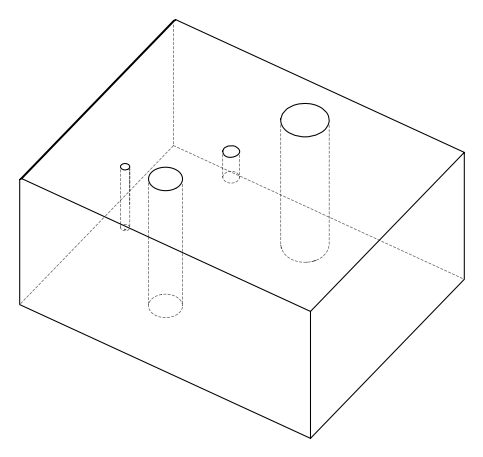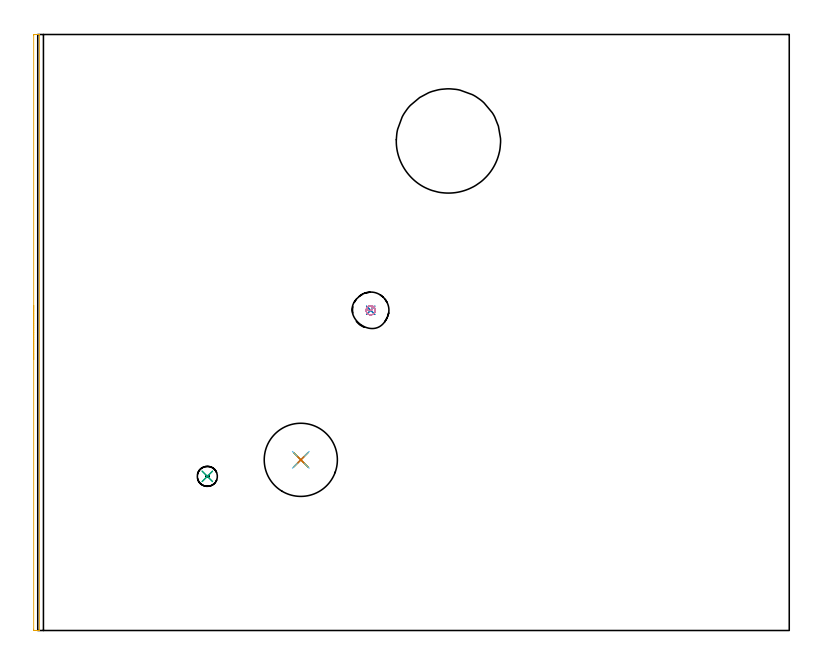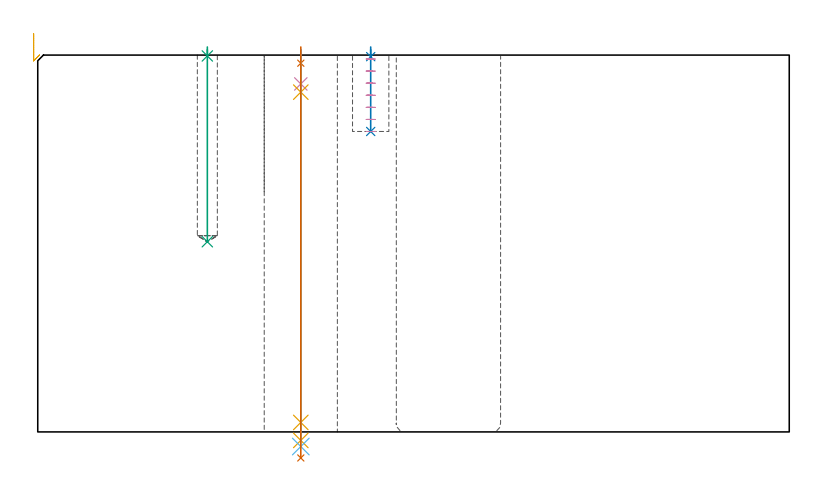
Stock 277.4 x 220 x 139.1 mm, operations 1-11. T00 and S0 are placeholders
(PLAN: 12 operations, 9 tool changes, 18.4 min)
(1 SPOT_DRILL | STEP1HOLE | NXT0321_9005460120000 | 0.05 min | 183 mm3)
(2 SPOT_DRILL_1 | STEP1POCKET | NXT0321_9005460120000 | 0.03 min | 2 mm3)
(3 SPOT_DRILL_2 | STEP1POCKET_1 | NXT0321_9005460120000 | 0.03 min | 0 mm3)
(4 DRILL_BLIND_HOLE_INTO_CENTER | STEP1HOLE | UGT0301_191 | 0.05 min | 278 mm3)
(5 GUN_DRILL_THROUGH_HOLE | STEP1HOLE | UGT0307_003 | 0.64 min | 4976 mm3)
(6 SPADE_DRILL_TO_ENLARGE_THROUGH_HOLE | STEP1HOLE | UGT0306_008 | 0.59 min | 27990 mm3)
(7 DRILL_TO_ENLARGE_THROUGH_HOLE | STEP1HOLE | UGT0301_389 | 0.6 min | 46177 mm3)
(8 DRILL_BLIND_HOLE_INTO_CENTER_1 | STEP1POCKET | NXT0301_128 | 0.12 min | 3061 mm3)
(9 DRILL_BLIND_HOLE_INTO_CENTER_2 | STEP1POCKET_1 | UGT0301_469 | 0.29 min | 2887 mm3)
(10 MILL_ROUGH_BLIND_HOLE_CONTOUR | STEP1POCKET | NXT0201_013 | Spiral | 0.47 min | 916 mm3)
(11 AREA_MILL | FG_CHAMFER_SURFACE | UGT0205_001 | 1.91 min | 484 mm3)
(12 MILL_THROUGH_HOLE_FROM_SOLID_MATERIAL | STEP1HOLE_1 | NXT0201_007 | Circular | 13.66 min | 161453 mm3)
(TOOL NXT0321_9005460120000 | NC Spot Drill, 142deg, 12mm, Carbide, Uncoated | D12 PA142 FL30 Z2)
(TOOL UGT0301_191 | Twist Drill 7.1 mm | D7.1 PA118 FL66 Z2)
(TOOL UGT0307_003 | Gun Drill 7 mm | D7 PA130 FL24 Z1)
(TOOL UGT0306_008 | Spade Drill 17.5mm | D17.5 PA132 FL10 Z2)
(TOOL UGT0301_389 | Twist Drill 27 mm | D27 PA118 FL165 Z2)
(TOOL NXT0301_128 | Carbide Drill 12mm [861.1-1200-036A1-GP GC34] | D12 PA150 FL37.4 Z2)
(TOOL UGT0301_469 | Carbide Drill 7.4 mm | D7.4 PA118 FL69 Z2)
(TOOL NXT0201_013 | ENDMILL 10mm | D10 FL30 Z4)
(TOOL UGT0205_001 | Chamfer Mill 20 x 3 x 45 deg. | D20 FL50 Z2)
(TOOL NXT0201_007 | ENDMILL 25mm [R216.25-25050GCK54P 1620] | D25 R3 FL54 Z5)
(OP 1 SPOT_DRILL)
G17 G21 G94 G90
T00 M6
G54
G17 G0 G90 X97.1 Y63. S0 M3
G43 Z149.1 H0
G94 G81 G98 Z136.1 F250. R142.1
G80
M5
M2
(OP 2 SPOT_DRILL_1)
G17 G21 G94 G90
T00 M6
G54
G17 G0 G90 X122.9 Y118.2 S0 M3
G43 Z149.1 H0
G94 G81 G98 Z138.523 F250. R142.1
G80
M5
M2
(OP 3 SPOT_DRILL_2)
G17 G21 G94 G90
T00 M6
G54
G17 G0 G90 X62.6 Y56.9 S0 M3
G43 Z149.1 H0
G94 G81 G98 Z138.781 F250. R142.1
G80
M5
M2
(OP 4 DRILL_BLIND_HOLE_INTO_CENTER)
G17 G21 G94 G90
T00 M6
G54
G17 G0 G90 X97.1 Y63. S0 M3
G43 Z149.1 H0
G94 G81 G98 Z128.45 F250. R141.1
G80
M5
M2
(OP 5 GUN_DRILL_THROUGH_HOLE)
G17 G21 G94 G90
T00 M6
G54
G17 G0 G90 X97.1 Y63. M8
G43 Z149.1 H0
Z137.033
S716 M3
G94 G1 Z125.421 F125. M26
G4 X.084
Z3.5 F250.
G4 X.084
Z-3.132 F125.
G4 X.084
M5
M9
G0 Z137.033
Z149.1
M2
(OP 6 SPADE_DRILL_TO_ENLARGE_THROUGH_HOLE)
G17 G21 G94 G90
T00 M6
G54
G17 G0 G90 X97.1 Y63. S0 M3
G43 Z149.1 H0
G94 G73 G98 Z-5.396 F250. Q16.055 R141.1
G80
M5
M2
(OP 7 DRILL_TO_ENLARGE_THROUGH_HOLE)
G17 G21 G94 G90
T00 M6
G54
G17 G0 G90 X97.1 Y63. S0 M3
G43 Z149.1 H0
G94 G73 G98 Z-9.612 F250. Q24.785 R141.1
G80
M5
M2
(OP 8 DRILL_BLIND_HOLE_INTO_CENTER_1)
G17 G21 G94 G90
T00 M6
G54
G17 G0 G90 X122.9 Y118.2 S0 M3
G43 Z149.1 H1
G94 G81 G98 Z110.9 F250. R141.1
G80
M5
M2
(OP 9 DRILL_BLIND_HOLE_INTO_CENTER_2)
G17 G21 G94 G90
T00 M6
G54
G17 G0 G90 X62.6 Y56.9 S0 M3
G43 Z149.1 H0
G94 G81 G98 Z70.2 F250. R141.1
G80
M5
M2
(OP 10 MILL_ROUGH_BLIND_HOLE_CONTOUR)
G17 G21 G94 G90
T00 M6
G54
G17 G0 G90 X122.9 Y118.2 S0 M3
G43 Z149.1 H0
Z137.643
G94 G3 X123.503 Y119.297 R0.714 F250.
X121.989 Y119.635 R1.097
X121.465 Y117.289 R1.7
X121.989 Y119.635 R-1.7
X121.727 Y118.462 R0.85
X122.9 Y118.2 R0.85
G0 Z133.186
G3 X123.503 Y119.297 R0.714
X121.989 Y119.635 R1.097
X121.465 Y117.289 R1.7
X121.989 Y119.635 R-1.7
X121.727 Y118.462 R0.85
X122.9 Y118.2 R0.85
G0 Z128.729
G3 X123.503 Y119.297 R0.714
X121.989 Y119.635 R1.097
X121.465 Y117.289 R1.7
X121.989 Y119.635 R-1.7
X121.727 Y118.462 R0.85
X122.9 Y118.2 R0.85
G0 Z124.271
G3 X123.503 Y119.297 R0.714
X121.989 Y119.635 R1.097
X121.465 Y117.289 R1.7
X121.989 Y119.635 R-1.7
X121.727 Y118.462 R0.85
X122.9 Y118.2 R0.85
G0 Z119.814
G3 X123.503 Y119.297 R0.714
X121.989 Y119.635 R1.097
X121.465 Y117.289 R1.7
X121.989 Y119.635 R-1.7
X121.727 Y118.462 R0.85
X122.9 Y118.2 R0.85
G0 Z115.357
G3 X123.503 Y119.297 R0.714
X121.989 Y119.635 R1.097
X121.465 Y117.289 R1.7
X121.989 Y119.635 R-1.7
X121.727 Y118.462 R0.85
X122.9 Y118.2 R0.85
G0 Z110.9
G3 X123.503 Y119.297 R0.714
X121.989 Y119.635 R1.097
X121.465 Y117.289 R1.7
X121.989 Y119.635 R-1.7
X121.727 Y118.462 R0.85
X122.9 Y118.2 R0.85
G0 Z149.1
M5
M2
(OP 11 AREA_MILL)
G17 G21 G94 G90
T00 M6
G54
G17 G0 G90 X-1.5 Y100. S1061 M3
G43 Z149.1 H0
Z147.
G94 G1 Y100.038 Z146.128 F250.
Y100.152 Z145.263
Y100.341 Z144.412
Y100.603 Z143.58
Y100.937 Z142.774
Y101.34 Z142.
Y101.809 Z141.264
Y102.34 Z140.572
Y102.929 Z139.929
Y103.572 Z139.339
Y104.264 Z138.808
Y105. Z138.34
Y105.774 Z137.937
Y106.58 Z137.603
Y107.412 Z137.341
Y108.264 Z137.152
Y109.128 Z137.038
Y110. Z137.
Y219.69
X-1.497 Y219.834 Z137.003
X-1.491 Y219.998 Z137.005
X-1.228 Y220. Z137.269
X-0.896 Z137.599
X-0.233 Z138.267
X0.151 Z138.651
X0.544 Y219.993 Z139.035
X0.597 Y219.99 Z139.088
X0.6 Y219.834 Z139.1
Y0.162
X0.605 Y0.01 Z139.095
X0.544 Y0.007 Z139.035
X0.151 Y0. Z138.65
X-0.232 Z138.267
X-0.896 Z137.599
X-1.228 Z137.268
X-1.491 Y0.002 Z137.005
X-1.496 Y0.166 Z137.004
X-1.5 Y0.468 Z137.
Y110.
Y110.872 Z137.038
Y111.737 Z137.152
Y112.588 Z137.341
Y113.42 Z137.603
Y114.226 Z137.937
Y115. Z138.34
Y115.736 Z138.808
Y116.428 Z139.339
Y117.071 Z139.929
Y117.66 Z140.572
Y118.192 Z141.264
Y118.66 Z142.
Y119.063 Z142.774
Y119.397 Z143.58
Y119.659 Z144.412
Y119.848 Z145.263
Y119.962 Z146.128
Y120. Z147.
G0 Z149.1
M5
M2
